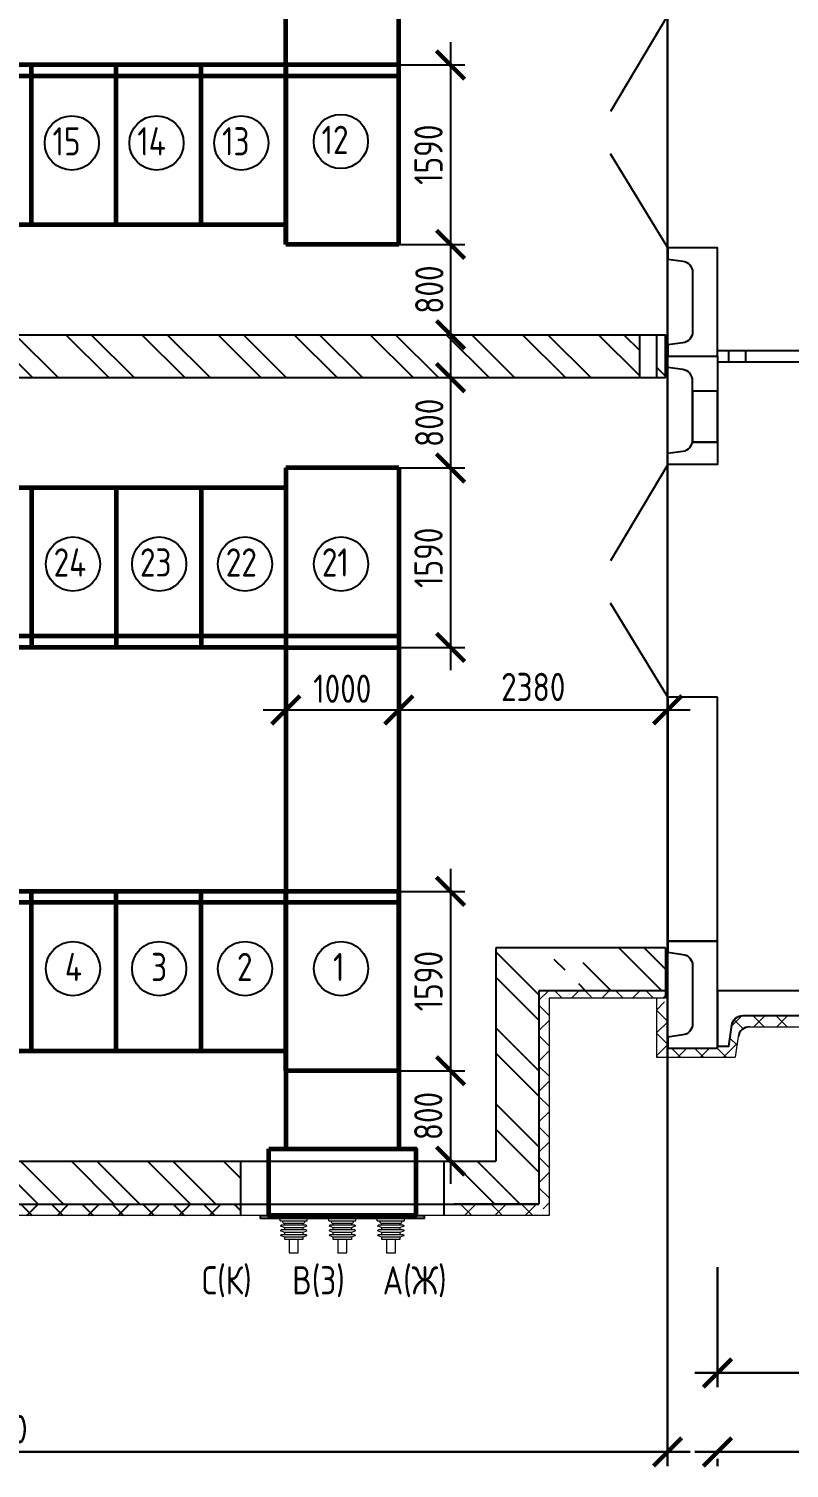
# Model space of a CAD drawing. Extents: x 16310088 to 16425637, y -218501 to -177893.
# Drawn here: x 16325357 to 16332087, y -197770 to -185021 of the extents above; entities that cross this region are included whole.
import ezdxf

# ---------------------------------------------------------------- set-up
doc = ezdxf.new("R2010")
doc.units = 0
doc.linetypes.add('ACAD_ISO03W100', pattern=[30, 12, -18])
doc.layers.get('0').update_dxf_attribs({"color": 250})
doc.layers.get('Defpoints').update_dxf_attribs({"color": 250})
doc.layers.add('Размеры', color=250, linetype='Continuous', lineweight=15)
doc.layers.add('эл_оборудование', color=7, linetype='Continuous', lineweight=18)
doc.layers.add('размерыЭС', color=250, linetype='Continuous')
doc.styles.add('GOST 2.304', font='CS_Gost2304.shx')
doc.dimstyles.new('SPDS', dxfattribs={"dimscale": 100, "dimtxt": 2.5, "dimasz": 2.5, "dimexe": 1.25, "dimexo": 0.625, "dimtad": 1, "dimdec": 0, "dimrnd": 0.001, "dimtxsty": 'GOST 2.304', "dimblk": 'ARCHTICK', "dimblk1": 'ARCHTICK', "dimblk2": 'ARCHTICK', "dimcen": 2.5, "dimdle": 2, "dimadec": 0, "dimazin": 2, "dimtfac": 0.75, "dimtdec": 4, "dimtmove": 1, "dimatfit": 3, "dimfxl": 1, "dimtolj": 1, "dimarcsym": 1})
pattern_1 = [(135, (-309694.03, 130435.56), (-336.7596, -336.7596), []), (135, (-309694.03, 130660.06), (-336.7596, -336.7596), [])]
pattern_2 = [(135, (266012.6, -721551.9), (-336.7596, -336.7596), []), (135, (266012.6, -721327.4), (-336.7596, -336.7596), [])]

# ---------------------------------------------------------------- blocks, each defined once
blk = doc.blocks.new('_ArchTick')
at = {"color": 0, "linetype": 'ByBlock', "const_width": 0.15}
blk.add_lwpolyline([(-0.5, -0.5), (0.5, 0.5)], dxfattribs=at)
blk = doc.blocks.new('*D300')
at = {"layer": 'Defpoints', "color": 0, "lineweight": -3, "ltscale": 100, "transparency": 16777216}
for p in [(16327632, -190503), (16328632, -190503), (16328632, -191054)]:
    blk.add_point(p, dxfattribs=at)
at = {"layer": 'эл_оборудование', "color": 0, "lineweight": -2, "ltscale": 100, "transparency": 16777216}
for p, q in [((16327632, -190566), (16327632, -191179)), ((16328632, -190566), (16328632, -191179)), ((16327432, -191054), (16328832, -191054))]:
    blk.add_line(p, q, dxfattribs=at)
at = {"layer": 'эл_оборудование', "color": 0, "lineweight": -2, "ltscale": 100, "transparency": 16777216, "xscale": 250, "yscale": 250, "zscale": 250, "rotation": 180}
blk.add_blockref('_ArchTick', (16327632, -191054), dxfattribs=at)
at = {"layer": 'эл_оборудование', "color": 0, "lineweight": -2, "ltscale": 100, "transparency": 16777216, "xscale": 250, "yscale": 250, "zscale": 250}
blk.add_blockref('_ArchTick', (16328632, -191054), dxfattribs=at)
at = {"layer": 'эл_оборудование', "color": 0, "ltscale": 100, "transparency": 16777216, "insert": (16328132, -190866), "char_height": 250, "attachment_point": 5, "style": 'GOST 2.304'}
blk.add_mtext('\\A1;1000', dxfattribs=at)
blk = doc.blocks.new('*D373')
at = {"layer": 'Defpoints', "color": 0, "lineweight": -3, "ltscale": 100, "transparency": 16777216}
for p in [(21177, 3200), (24177, 3200), (21177, 2200)]:
    blk.add_point(p, dxfattribs=at)
at = {"layer": 'Размеры', "color": 0, "lineweight": -2, "ltscale": 100, "transparency": 16777216}
for p, q in [((21177, 3138), (21177, 2075)), ((24177, 3138), (24177, 2075)), ((24377, 2200), (20977, 2200))]:
    blk.add_line(p, q, dxfattribs=at)
at = {"layer": 'Размеры', "color": 0, "lineweight": -2, "ltscale": 100, "transparency": 16777216, "xscale": 250, "yscale": 250, "zscale": 250, "rotation": 180}
blk.add_blockref('_ArchTick', (21177, 2200), dxfattribs=at)
at = {"layer": 'Размеры', "color": 0, "lineweight": -2, "ltscale": 100, "transparency": 16777216, "xscale": 250, "yscale": 250, "zscale": 250}
blk.add_blockref('_ArchTick', (24177, 2200), dxfattribs=at)
at = {"layer": 'Размеры', "color": 0, "ltscale": 100, "transparency": 16777216, "insert": (22677, 2393), "char_height": 250, "attachment_point": 5, "style": 'GOST 2.304'}
blk.add_mtext('\\A1;3000', dxfattribs=at)
blk = doc.blocks.new('*D288')
at = {"layer": 'Defpoints', "color": 0, "lineweight": 30, "ltscale": 100, "transparency": 16777216}
for p in [(39177, 2200), (21177, 1500), (39177, 1500)]:
    blk.add_point(p, dxfattribs=at)
at = {"layer": 'Размеры', "color": 0, "lineweight": -2, "ltscale": 100, "transparency": 16777216}
for p, q in [((39177, 2138), (39177, 1375)), ((20977, 1500), (39377, 1500)), ((21177, 1438), (21177, 1375))]:
    blk.add_line(p, q, dxfattribs=at)
at = {"layer": 'Размеры', "color": 0, "lineweight": -2, "ltscale": 100, "transparency": 16777216, "xscale": 250, "yscale": 250, "zscale": 250, "rotation": 180}
blk.add_blockref('_ArchTick', (21177, 1500), dxfattribs=at)
at = {"layer": 'Размеры', "color": 0, "lineweight": -2, "ltscale": 100, "transparency": 16777216, "xscale": 250, "yscale": 250, "zscale": 250}
blk.add_blockref('_ArchTick', (39177, 1500), dxfattribs=at)
at = {"layer": 'Размеры', "color": 0, "ltscale": 100, "transparency": 16777216, "insert": (31477, 1688), "char_height": 250, "attachment_point": 5, "style": 'GOST 2.304'}
blk.add_mtext('\\A1;18000', dxfattribs=at)
blk = doc.blocks.new('*D295')
at = {"layer": 'Defpoints', "color": 0, "lineweight": 30, "ltscale": 100, "transparency": 16777216}
for p in [(20736, 17236), (7217, 1500), (20736, 1500)]:
    blk.add_point(p, dxfattribs=at)
at = {"layer": 'Размеры', "color": 0, "lineweight": -2, "ltscale": 100, "transparency": 16777216}
for p, q in [((20736, 17173), (20736, 1375)), ((7017, 1500), (20936, 1500)), ((7217, 1438), (7217, 1375))]:
    blk.add_line(p, q, dxfattribs=at)
at = {"layer": 'Размеры', "color": 0, "lineweight": -2, "ltscale": 100, "transparency": 16777216, "xscale": 250, "yscale": 250, "zscale": 250, "rotation": 180}
blk.add_blockref('_ArchTick', (7217, 1500), dxfattribs=at)
at = {"layer": 'Размеры', "color": 0, "lineweight": -2, "ltscale": 100, "transparency": 16777216, "xscale": 250, "yscale": 250, "zscale": 250}
blk.add_blockref('_ArchTick', (20736, 1500), dxfattribs=at)
at = {"layer": 'Размеры', "color": 0, "ltscale": 100, "transparency": 16777216, "insert": (14739, 1702), "char_height": 250, "attachment_point": 5, "style": 'GOST 2.304'}
blk.add_mtext('\\A1;13520', dxfattribs=at)
blk = doc.blocks.new('*D307')
at = {"layer": 'Defpoints', "color": 0, "lineweight": -3, "ltscale": 100, "transparency": 16777216}
for p in [(16328569, -186931), (16328569, -187731), (16329090, -187731)]:
    blk.add_point(p, dxfattribs=at)
at = {"layer": 'эл_оборудование', "color": 0, "lineweight": -2, "ltscale": 100, "transparency": 16777216}
for p, q in [((16329090, -186731), (16329090, -187931)), ((16328631, -186931), (16329215, -186931)), ((16328631, -187731), (16329215, -187731))]:
    blk.add_line(p, q, dxfattribs=at)
at = {"layer": 'эл_оборудование', "color": 0, "lineweight": -2, "ltscale": 100, "transparency": 16777216, "xscale": 250, "yscale": 250, "zscale": 250}
for p, rotation in [((16329090, -186931), 90), ((16329090, -187731), 270)]:
    blk.add_blockref('_ArchTick', p, dxfattribs=dict(at, rotation=rotation))
at = {"layer": 'эл_оборудование', "color": 0, "ltscale": 100, "transparency": 16777216, "insert": (16328902, -187331), "char_height": 250, "attachment_point": 5, "rotation": 90, "style": 'GOST 2.304'}
blk.add_mtext('\\A1;800', dxfattribs=at)
blk = doc.blocks.new('*D310')
at = {"layer": 'Defpoints', "color": 0, "lineweight": -3, "ltscale": 100, "transparency": 16777216}
for p in [(16331012, -191054), (16331012, -191385), (16328632, -191650)]:
    blk.add_point(p, dxfattribs=at)
at = {"layer": 'эл_оборудование', "color": 0, "lineweight": -2, "ltscale": 100, "transparency": 16777216}
for p, q in [((16328632, -191588), (16328632, -190929)), ((16331012, -191323), (16331012, -190929)), ((16328432, -191054), (16331212, -191054))]:
    blk.add_line(p, q, dxfattribs=at)
at = {"layer": 'эл_оборудование', "color": 0, "lineweight": -2, "ltscale": 100, "transparency": 16777216, "xscale": 250, "yscale": 250, "zscale": 250, "rotation": 180}
blk.add_blockref('_ArchTick', (16328632, -191054), dxfattribs=at)
at = {"layer": 'эл_оборудование', "color": 0, "lineweight": -2, "ltscale": 100, "transparency": 16777216, "xscale": 250, "yscale": 250, "zscale": 250}
blk.add_blockref('_ArchTick', (16331012, -191054), dxfattribs=at)
at = {"layer": 'эл_оборудование', "color": 0, "ltscale": 100, "transparency": 16777216, "insert": (16329822, -190851), "char_height": 250, "attachment_point": 5, "style": 'GOST 2.304'}
blk.add_mtext('\\A1;2380', dxfattribs=at)
blk = doc.blocks.new('*D312')
at = {"layer": 'Defpoints', "color": 0, "lineweight": -3, "ltscale": 100, "transparency": 16777216}
for p in [(16328569, -194251), (16328569, -195051), (16329090, -195051)]:
    blk.add_point(p, dxfattribs=at)
at = {"layer": 'эл_оборудование', "color": 0, "lineweight": -2, "ltscale": 100, "transparency": 16777216}
for p, q in [((16329090, -194051), (16329090, -195251)), ((16328631, -194251), (16329215, -194251)), ((16328631, -195051), (16329215, -195051))]:
    blk.add_line(p, q, dxfattribs=at)
at = {"layer": 'эл_оборудование', "color": 0, "lineweight": -2, "ltscale": 100, "transparency": 16777216, "xscale": 250, "yscale": 250, "zscale": 250}
for p, rotation in [((16329090, -194251), 90), ((16329090, -195051), 270)]:
    blk.add_blockref('_ArchTick', p, dxfattribs=dict(at, rotation=rotation))
at = {"layer": 'эл_оборудование', "color": 0, "ltscale": 100, "transparency": 16777216, "insert": (16328893, -194651), "char_height": 250, "attachment_point": 5, "rotation": 90, "style": 'GOST 2.304'}
blk.add_mtext('\\A1;800', dxfattribs=at)
blk = doc.blocks.new('*D313')
at = {"layer": 'Defpoints', "color": 0, "lineweight": -3, "ltscale": 100, "transparency": 16777216}
for p in [(16328569, -188111), (16328569, -188911), (16329090, -188911)]:
    blk.add_point(p, dxfattribs=at)
at = {"layer": 'эл_оборудование', "color": 0, "lineweight": -2, "ltscale": 100, "transparency": 16777216}
for p, q in [((16329090, -187911), (16329090, -189111)), ((16328631, -188111), (16329215, -188111)), ((16328631, -188911), (16329215, -188911))]:
    blk.add_line(p, q, dxfattribs=at)
at = {"layer": 'эл_оборудование', "color": 0, "lineweight": -2, "ltscale": 100, "transparency": 16777216, "xscale": 250, "yscale": 250, "zscale": 250}
for p, rotation in [((16329090, -188111), 90), ((16329090, -188911), 270)]:
    blk.add_blockref('_ArchTick', p, dxfattribs=dict(at, rotation=rotation))
at = {"layer": 'эл_оборудование', "color": 0, "ltscale": 100, "transparency": 16777216, "insert": (16328902, -188511), "char_height": 250, "attachment_point": 5, "rotation": 90, "style": 'GOST 2.304'}
blk.add_mtext('\\A1;800', dxfattribs=at)
blk = doc.blocks.new('*D316')
at = {"layer": 'Defpoints', "color": 0, "lineweight": -3, "ltscale": 100, "transparency": 16777216}
for p in [(16328569, -185341), (16328569, -186931), (16329090, -186931)]:
    blk.add_point(p, dxfattribs=at)
at = {"layer": 'эл_оборудование', "color": 0, "lineweight": -2, "ltscale": 100, "transparency": 16777216}
for p, q in [((16329090, -185141), (16329090, -187131)), ((16328631, -185341), (16329215, -185341)), ((16328631, -186931), (16329215, -186931))]:
    blk.add_line(p, q, dxfattribs=at)
at = {"layer": 'эл_оборудование', "color": 0, "lineweight": -2, "ltscale": 100, "transparency": 16777216, "xscale": 250, "yscale": 250, "zscale": 250}
for p, rotation in [((16329090, -185341), 90), ((16329090, -186931), 270)]:
    blk.add_blockref('_ArchTick', p, dxfattribs=dict(at, rotation=rotation))
at = {"layer": 'эл_оборудование', "color": 0, "ltscale": 100, "transparency": 16777216, "insert": (16328895, -186136), "char_height": 250, "attachment_point": 5, "rotation": 90, "style": 'GOST 2.304'}
blk.add_mtext('\\A1;1590', dxfattribs=at)
blk = doc.blocks.new('*D319')
at = {"layer": 'Defpoints', "color": 0, "lineweight": -3, "ltscale": 100, "transparency": 16777216}
for p in [(16328569, -188911), (16328569, -190501), (16329090, -190501)]:
    blk.add_point(p, dxfattribs=at)
at = {"layer": 'эл_оборудование', "color": 0, "lineweight": -2, "ltscale": 100, "transparency": 16777216}
for p, q in [((16329090, -188711), (16329090, -190701)), ((16328631, -188911), (16329215, -188911)), ((16328631, -190501), (16329215, -190501))]:
    blk.add_line(p, q, dxfattribs=at)
at = {"layer": 'эл_оборудование', "color": 0, "lineweight": -2, "ltscale": 100, "transparency": 16777216, "xscale": 250, "yscale": 250, "zscale": 250}
for p, rotation in [((16329090, -188911), 90), ((16329090, -190501), 270)]:
    blk.add_blockref('_ArchTick', p, dxfattribs=dict(at, rotation=rotation))
at = {"layer": 'эл_оборудование', "color": 0, "ltscale": 100, "transparency": 16777216, "insert": (16328895, -189706), "char_height": 250, "attachment_point": 5, "rotation": 90, "style": 'GOST 2.304'}
blk.add_mtext('\\A1;1590', dxfattribs=at)
blk = doc.blocks.new('*D320')
at = {"layer": 'Defpoints', "color": 0, "lineweight": -3, "ltscale": 100, "transparency": 16777216}
for p in [(16328569, -192661), (16328569, -194251), (16329090, -194251)]:
    blk.add_point(p, dxfattribs=at)
at = {"layer": 'эл_оборудование', "color": 0, "lineweight": -2, "ltscale": 100, "transparency": 16777216}
for p, q in [((16329090, -192461), (16329090, -194451)), ((16328631, -192661), (16329215, -192661)), ((16328631, -194251), (16329215, -194251))]:
    blk.add_line(p, q, dxfattribs=at)
at = {"layer": 'эл_оборудование', "color": 0, "lineweight": -2, "ltscale": 100, "transparency": 16777216, "xscale": 250, "yscale": 250, "zscale": 250}
for p, rotation in [((16329090, -192661), 90), ((16329090, -194251), 270)]:
    blk.add_blockref('_ArchTick', p, dxfattribs=dict(at, rotation=rotation))
at = {"layer": 'эл_оборудование', "color": 0, "ltscale": 100, "transparency": 16777216, "insert": (16328895, -193456), "char_height": 250, "attachment_point": 5, "rotation": 90, "style": 'GOST 2.304'}
blk.add_mtext('\\A1;1590', dxfattribs=at)
blk = doc.blocks.new('A$C1DB51F7C')
for p, q in [((-510, 193), (-541, 181)), ((-510, 151), (-541, 139)), ((-430, 171), (-540, 171)), ((-430, 129), (-540, 129)), ((-510, 213), (-510, 193)), ((-430, 213), (-510, 213)), ((-430, 193), (-510, 193)), ((-510, 166), (-510, 151)), ((-430, 151), (-510, 151)), ((-350, 213), (-430, 213)), ((-350, 193), (-430, 193)), ((-320, 171), (-430, 171)), ((-350, 151), (-430, 151)), ((-320, 129), (-430, 129)), ((-350, 193), (-350, 213)), ((-318, 181), (-350, 193)), ((-350, 151), (-350, 166)), ((-318, 139), (-350, 151)), ((-80, 193), (-111, 181)), ((-80, 151), (-111, 139)), ((0, 171), (-110, 171)), ((0, 129), (-110, 129)), ((-80, 213), (-80, 193)), ((0, 213), (-80, 213)), ((0, 193), (-80, 193)), ((-80, 166), (-80, 151)), ((0, 151), (-80, 151)), ((80, 213), (0, 213)), ((80, 193), (0, 193)), ((110, 171), (0, 171)), ((80, 151), (0, 151)), ((110, 129), (0, 129)), ((80, 193), (80, 213)), ((112, 181), (80, 193)), ((80, 151), (80, 166)), ((112, 139), (80, 151)), ((350, 193), (319, 181)), ((350, 151), (319, 139)), ((430, 171), (320, 171)), ((430, 129), (320, 129)), ((350, 213), (350, 193)), ((430, 213), (350, 213)), ((430, 193), (350, 193)), ((350, 166), (350, 151)), ((430, 151), (350, 151)), ((510, 213), (430, 213)), ((510, 193), (430, 193)), ((540, 171), (430, 171)), ((510, 151), (430, 151)), ((540, 129), (430, 129)), ((510, 193), (510, 213)), ((542, 181), (510, 193)), ((510, 151), (510, 166)), ((542, 139), (510, 151)), ((-550, 48), (-550, 28)), ((-550, 48), (-540, 48)), ((-510, 109), (-541, 97)), ((-430, 88), (-540, 88)), ((-540, 48), (-320, 48)), ((-525, 63), (-525, 48)), ((-520, 68), (-340, 68)), ((-510, 124), (-510, 109)), ((-430, 109), (-510, 109)), ((-510, 83), (-510, 73)), ((-350, 109), (-430, 109)), ((-320, 88), (-430, 88)), ((-350, 109), (-350, 124)), ((-318, 97), (-350, 109)), ((-350, 73), (-350, 83)), ((-335, 48), (-335, 63)), ((-320, 48), (-310, 48)), ((-310, 48), (-310, 28)), ((-120, 48), (-120, 28)), ((-120, 48), (-110, 48)), ((-80, 109), (-111, 97)), ((0, 88), (-110, 88)), ((-110, 48), (110, 48)), ((-95, 63), (-95, 48)), ((-90, 68), (90, 68)), ((-80, 124), (-80, 109)), ((0, 109), (-80, 109)), ((-80, 83), (-80, 73)), ((80, 109), (0, 109)), ((110, 88), (0, 88)), ((80, 109), (80, 124)), ((112, 97), (80, 109)), ((80, 73), (80, 83)), ((95, 48), (95, 63)), ((110, 48), (120, 48)), ((120, 48), (120, 28)), ((310, 48), (310, 28)), ((310, 48), (320, 48)), ((350, 109), (319, 97)), ((430, 88), (320, 88)), ((320, 48), (540, 48)), ((335, 63), (335, 48)), ((340, 68), (520, 68)), ((350, 124), (350, 109)), ((430, 109), (350, 109)), ((350, 83), (350, 73)), ((510, 109), (430, 109)), ((540, 88), (430, 88)), ((510, 109), (510, 124)), ((542, 97), (510, 109)), ((510, 73), (510, 83)), ((525, 48), (525, 63)), ((540, 48), (550, 48)), ((550, 48), (550, 28))]:
    blk.add_line(p, q)
for points in [[(-470, 333), (-390, 333), (-390, 213), (-470, 213)], [(-40, 333), (40, 333), (40, 213), (-40, 213)], [(390, 333), (470, 333), (470, 213), (390, 213)]]:
    blk.add_lwpolyline(points, close=True)
for centre, start, end in [((-540, 176), 110.647, 270), ((-540, 134), 110.647, 270), ((-515, 166), 0, 90), ((-515, 124), 0, 90), ((-345, 166), 90, 180), ((-345, 124), 90, 180), ((-320, 176), 270, 69.353), ((-320, 134), 270, 69.353), ((-110, 176), 110.647, 270), ((-110, 134), 110.647, 270), ((-85, 166), 0, 90), ((-85, 124), 0, 90), ((85, 166), 90, 180), ((85, 124), 90, 180), ((110, 176), 270, 69.353), ((110, 134), 270, 69.353), ((320, 176), 110.647, 270), ((320, 134), 110.647, 270), ((345, 166), 0, 90), ((345, 124), 0, 90), ((515, 166), 90, 180), ((515, 124), 90, 180), ((540, 176), 270, 69.353), ((540, 134), 270, 69.353), ((-540, 93), 110.647, 270), ((-520, 63), 90, 180), ((-515, 83), 0, 90), ((-515, 73), 270, 0), ((-345, 83), 90, 180), ((-345, 73), 180, 270), ((-340, 63), 0, 90), ((-320, 93), 270, 69.353), ((-110, 93), 110.647, 270), ((-90, 63), 90, 180), ((-85, 83), 0, 90), ((-85, 73), 270, 0), ((85, 83), 90, 180), ((85, 73), 180, 270), ((90, 63), 0, 90), ((110, 93), 270, 69.353), ((320, 93), 110.647, 270), ((340, 63), 90, 180), ((345, 83), 0, 90), ((345, 73), 270, 0), ((515, 83), 90, 180), ((515, 73), 180, 270), ((520, 63), 0, 90), ((540, 93), 270, 69.353)]:
    blk.add_arc(centre, 5, start, end)
at = {"layer": 'размерыЭС', "color": 7, "lineweight": 25, "ltscale": 100}
blk.add_lwpolyline([(725, 0), (725, 28), (-725, 28), (-725, 0)], close=True, dxfattribs=at)
blk = doc.blocks.new('A$C00E11603')
at = {"layer": 'эл_оборудование', "lineweight": 25, "ltscale": 100}
for centre in [(5856, -4441), (6606, -4441), (7356, -4441), (8237, -4428), (5866, -8171), (6629, -8171), (7389, -8171), (8239, -8171), (5866, -11754), (6629, -11754), (7389, -11754), (8239, -11754)]:
    blk.add_circle(centre, 240, dxfattribs=at)
at = {"layer": 'эл_оборудование', "lineweight": 25, "ltscale": 100, "style": 'GOST 2.304'}
for s, p in [('15', (5686, -4552)), ('14', (6436, -4552)), ('13', (7186, -4552)), ('12', (8067, -4539)), ('24', (5695, -8282)), ('23', (6459, -8282)), ('22', (7219, -8282)), ('21', (8069, -8282)), ('4', (5795, -11865)), ('3', (6558, -11865)), ('2', (7318, -11865)), ('1', (8168, -11865))]:
    blk.add_text(s, height=250, dxfattribs=at).set_placement(p)
blk = doc.blocks.new('A$C266D59E8')
at = {"lineweight": 25, "ltscale": 100}
h = blk.add_hatch(dxfattribs=at)
h.set_pattern_fill('ANSI32', color=256, scale=50, angle=90, style=0)
h.set_pattern_definition(pattern_2)
h.paths.add_polyline_path([(9606.5, 11015.6), (9606.5, 11395.6), (7466.5, 11395.6), (7466.5, 11015.6)])
h.paths.add_polyline_path([(12106.5, 11395.6), (12106.5, 11015.6), (20486.2, 11015.6), (20486.2, 11395.6)])
h.paths.add_polyline_path([(11106.5, 11015.6), (11106.5, 11395.6), (10606.5, 11395.6), (10606.5, 11015.6)])
h = blk.add_hatch(dxfattribs=at)
h.set_pattern_fill('ANSI32', color=256, scale=50, angle=90, style=0)
h.set_pattern_definition(pattern_2)
h.paths.add_polyline_path([(20636.2, 11015.6), (20636.2, 11395.6), (20716.5, 11395.6), (20716.5, 11015.6)])
h = blk.add_hatch(dxfattribs=at)
h.set_pattern_fill('ANSI37', color=256, scale=60, angle=90, style=0)
h.set_pattern_definition([(135, (-97323.86, 68377.46), (-134.70384, -134.70384), []), (225, (-97323.86, 68377.46), (134.70384, -134.70384), [])])
h.paths.add_polyline_path([(7736.3, 3595.6), (7736.3, 3695.6), (7356.3, 3695.6), (6836.5, 3695.6), (6836.5, 4075.6), (6736.5, 4075.6), (6736.5, 3595.6)])
h.paths.add_polyline_path([(6836.5, 6575.6), (6736.5, 6575.6), (6736.5, 4075.6), (6836.5, 4075.6)])
h.paths.add_polyline_path([(16959.6, 3595.6), (16959.6, 3695.6), (7736.3, 3695.6), (7736.3, 3595.6)])
h = blk.add_hatch(dxfattribs=at)
h.set_pattern_fill('ANSI32', color=256, scale=50, angle=90, style=0)
h.set_pattern_definition(pattern_1)
h.paths.add_polyline_path([(6836.5, 6575.6), (6836.5, 3695.6), (16955.7, 3695.6), (16955.7, 4075.6), (7216.5, 4075.6), (7216.5, 4825.6), (7211.5, 4825.6), (7211.5, 5275.6), (7216.5, 6575.6)])
h = blk.add_hatch(dxfattribs=at)
h.set_pattern_fill('ANSI32', color=256, scale=50, angle=90, style=0)
h.set_pattern_definition(pattern_1)
edge = h.paths.add_edge_path()
edge.add_line((19596.5, 5965.6), (19596.5, 5906.7))
edge.add_arc((19818.9, 6805.2), 925.6, 256.09497, 263.11861)
edge.add_arc((20562.6, 6484.6), 1043.2, 215, 239.50945)
edge.add_line((20033.3, 5585.6), (20716.5, 5585.6))
edge.add_line((20716.5, 5585.6), (20716.5, 5965.6))
edge.add_line((20716.5, 5965.6), (19596.5, 5965.6))
edge = h.paths.add_edge_path(flags=17)
edge.add_line((19596.5, 5906.7), (19596.5, 5585.6))
edge.add_line((19596.5, 5585.6), (20033.3, 5585.6))
edge.add_arc((20562.6, 6484.6), 1043.2, 215, 239.50945, ccw=False)
edge.add_arc((19818.9, 6805.2), 925.6, 256.09497, 263.11861, ccw=False)
edge = h.paths.add_edge_path()
edge.add_line((19216.5, 5965.6), (19216.5, 4075.6))
edge.add_line((19216.5, 4075.6), (19596.5, 4075.6))
edge.add_line((19596.5, 4075.6), (19596.5, 5906.7))
edge.add_arc((19818.9, 6805.2), 925.6, 245.09384, 256.09497, ccw=False)
edge.add_line((19429.1, 5965.6), (19216.5, 5965.6))
h.paths.add_polyline_path([(19216.5, 4075.6), (18756.5, 4075.6), (18756.5, 3695.6), (19596.5, 3695.6), (19596.5, 4075.6)])
h.paths.add_polyline_path([(19988.1, 5769.8), (19975.6, 5965.6), (19598.6, 5965.6), (19598.6, 5769.8)], flags=16)
at = {"layer": 'Размеры', "ltscale": 100}
h = blk.add_hatch(dxfattribs=at)
h.set_pattern_fill('ANSI37', color=256, scale=60, angle=90, style=0)
h.set_pattern_definition([(135, (266012.6, -721551.89), (-134.70384, -134.70384), []), (225, (266012.6, -721551.89), (134.70384, -134.70384), [])])
h.paths.add_polyline_path([(19686.3, 3595.6), (19686.3, 5520.4), (20716.5, 5520.4), (20716.5, 5585.6), (19596.5, 5585.6), (19596.5, 3695.6)])
h = blk.add_hatch(dxfattribs=at)
h.set_pattern_fill('ANSI37', color=256, scale=45, angle=90, style=0)
h.set_pattern_definition([(225, (-309694.03, -87331.84), (-101.02788, 101.02788), []), (135, (-309694.03, -87331.84), (101.02788, 101.02788), [])])
h.paths.add_polyline_path([(23276.5, 5265.6), (23276.5, 5365.6), (23862.5, 5365.6, 0.0495349), (23799, 5265.6)])
h.paths.add_polyline_path([(22126.9, 5265.5, 0.0273916), (22107.5, 5365.6), (22376.5, 5365.6), (22376.5, 5265.5)])
h.paths.add_polyline_path([(21453.6, 5265.4, 0.3522597), (21361.5, 5180.3), (21334.2, 4995.6), (20736.5, 4995.6), (20736.5, 5075.6), (21176.5, 5075.6), (21176.5, 5095.6), (21276.5, 5095.6), (21303.9, 5280.3, -0.3717627), (21402.8, 5365.6), (22107.5, 5365.6, -0.0273916), (22126.9, 5265.5)])
h.paths.add_polyline_path([(20636.5, 4995.6), (20636.5, 5485.9), (20736.5, 5485.9), (20736.5, 4995.6)])
h = blk.add_hatch(dxfattribs=at)
h.set_pattern_fill('ANSI37', color=256, scale=60, style=0)
h.set_pattern_definition([(45, (74398.76, 108259.41), (-134.70384, 134.70384), []), (135, (74398.76, 108259.41), (-134.70384, -134.70384), [])])
h.paths.add_polyline_path([(19686.3, 3595.6), (19686.3, 3695.1), (19451.9, 3695.6), (19417, 3595.6)])
h.paths.add_polyline_path([(19417, 3595.6), (19451.9, 3695.6), (18753.8, 3695.6), (18753.8, 3595.6)])
at = {"lineweight": 25, "ltscale": 100}
for p, q in [((20736.7, 14225.6), (20229.9, 13373.7)), ((20736.5, 12165.6), (20229.7, 12998.6)), ((12106.5, 11395.6), (20716.5, 11395.6)), ((20716.5, 11015.6), (20716.5, 11395.6)), ((20736.5, 11105.6), (20736.5, 11305.6)), ((21176.5, 11255.6), (26026.5, 11255.6)), ((21176.5, 11155.6), (26026.5, 11155.6)), ((12106.5, 11015.6), (20716.5, 11015.6)), ((20736.5, 10245.6), (20229.7, 9393.7)), ((20736.5, 8185.6), (20229.7, 9018.6)), ((21176.5, 8185.6), (20736.3, 8185.6)), ((20736.5, 8185.6), (20736.5, 6025.6)), ((21176.5, 8185.6), (20736.5, 8185.6)), ((21176.5, 6025.6), (21176.5, 8185.6)), ((20736.5, 6025.6), (21176.5, 6025.6)), ((20716.5, 5965.6), (19216.5, 5965.6)), ((19216.5, 5965.6), (19216.5, 4075.6)), ((20716.5, 5965.6), (20716.5, 5585.6)), ((20716.5, 5585.6), (19596.5, 5585.6)), ((19596.5, 5585.6), (19596.5, 3695.6)), ((20716.5, 5585.6), (20716.5, 5520.4)), ((7216.5, 4075.6), (19216.5, 4075.6)), ((6836.5, 3695.6), (19596.5, 3695.6)), ((19596.5, 3695.6), (18846.5, 3695.6))]:
    blk.add_line(p, q, dxfattribs=at)
for points in [[(20870, 11323.8), (20736.5, 11305.6), (20736.5, 11205.6), (21176.5, 11205.6), (21176.5, 12165.6), (20736.5, 12165.6), (20736.5, 12065.6), (20870, 12047.4, -0.375053), (20956.5, 11948.3), (20956.5, 11422.9, -0.375053)], [(20870, 11087.4), (20736.5, 11105.6), (20736.5, 11205.6), (21176.5, 11205.6), (21176.5, 10245.6), (20736.5, 10245.6), (20736.5, 10345.6), (20870, 10363.8, 0.375053), (20956.5, 10462.9), (20956.5, 10988.3, 0.375053)], [(20870, 5193.8), (20736.5, 5175.6), (20736.5, 5075.6), (21176.5, 5075.6), (21176.5, 6025.6), (20736.5, 6025.6), (20736.5, 5925.6), (20870, 5907.4, -0.375053), (20956.5, 5808.3), (20956.5, 5292.9, -0.375053)], [(24049.1, 5280.3), (24076.5, 5095.6), (24176.5, 5095.6), (24176.5, 5585.6), (21176.5, 5585.6), (21176.5, 5095.6), (21276.5, 5095.6), (21303.9, 5280.3, -0.3717627), (21402.8, 5365.6), (23950.2, 5365.6, -0.3717627)]]:
    blk.add_lwpolyline(points, format="xyb", close=True, dxfattribs=at)
for points in [[(20486.2, 11395.6), (20486.2, 11015.6)], [(20636.2, 11395.6), (20636.2, 11015.6)], [(21275.1, 11255.6), (21275.1, 11155.6)], [(21425.1, 11255.6), (21425.1, 11155.6)], [(21176.3, 10445.6), (20955, 10445.6)]]:
    blk.add_lwpolyline(points, dxfattribs=at)
blk.add_lwpolyline([(21176.3, 10445.6), (21176.3, 10895.6), (20956.5, 10895.6), (20956.5, 10445.6)], close=True, dxfattribs=at)
blk.add_arc((21460.5, 5165.6), 100, 90, 171.57303, dxfattribs=at)
at = {"layer": 'Размеры', "ltscale": 100}
for p, q in [((19686.3, 5520.4), (19686.3, 3595.6)), ((20716.5, 5520.4), (19686.3, 5520.4)), ((20636.5, 5520.4), (20636.5, 4995.6)), ((21453.6, 5265.4), (23892.5, 5265.6)), ((21361.5, 5180.3), (21334.2, 4995.6)), ((20636.5, 4995.6), (21334.2, 4995.6))]:
    blk.add_line(p, q, dxfattribs=at)
blk.add_lwpolyline([(19686.3, 3595.6), (19686.3, 3595.6), (6736.5, 3595.6)], dxfattribs=at)
for base, p1, p2, picture, middle in [((20736.5, 1500), (7216.5, 1500), (20736.5, 17235.6), '*D295', (14739.4, 1500)), ((39176.5, 1500), (21176.5, 1500), (39176.5, 2200), '*D288', (31477, 1500))]:
    dim = blk.add_linear_dim(base=base, p1=p1, p2=p2, dimstyle='SPDS', dxfattribs=at)
    dim.commit()
    dim.dimension.update_dxf_attribs({"geometry": picture, "text_midpoint": middle, "dimtype": 128})
dim = blk.add_linear_dim(base=(21176.5, 2200), p1=(24176.5, 3200), p2=(21176.5, 3200), angle=180, dimstyle='SPDS', dxfattribs=at)
dim.commit()
dim.dimension.update_dxf_attribs({"geometry": '*D373', "text_midpoint": (22676.5, 2392.7)})

msp = doc.modelspace()

# ---------------------------------------------------------------- linework, layer by layer
at = {"layer": 'эл_оборудование', "lineweight": 60, "ltscale": 100}
for p, q in [((16327631.9, -186931), (16327631.9, -180901)), ((16328631.9, -186931), (16328631.9, -180901)), ((16325381.9, -185341), (16324631.9, -185341)), ((16325381.9, -186756), (16325381.9, -185341)), ((16325381.9, -186756), (16325381.9, -185341)), ((16325381.9, -186756), (16325381.9, -185341)), ((16326131.9, -185341), (16325381.9, -185341)), ((16326381.9, -185341), (16325631.9, -185341)), ((16326131.9, -186756), (16326131.9, -185341)), ((16326131.9, -186756), (16326131.9, -185341)), ((16326131.9, -186756), (16326131.9, -185341)), ((16326881.9, -185341), (16326131.9, -185341)), ((16327631.9, -185341), (16326881.9, -185341)), ((16326881.9, -186756), (16326881.9, -185341)), ((16326881.9, -186756), (16326881.9, -185341)), ((16326881.9, -186756), (16326881.9, -185341)), ((16327631.9, -186756), (16327631.9, -185341)), ((16327631.9, -186756), (16327631.9, -185341)), ((16328631.9, -185341), (16327631.9, -185341)), ((16327631.9, -185341), (16327631.9, -186931)), ((16327631.9, -186756), (16327631.9, -185341)), ((16327631.9, -186756), (16327631.9, -185341)), ((16328631.9, -186931), (16328631.9, -185341)), ((16325381.9, -185441), (16324631.9, -185441)), ((16326131.9, -185441), (16325381.9, -185441)), ((16326881.9, -185441), (16326131.9, -185441)), ((16327631.9, -185441), (16326881.9, -185441)), ((16328631.9, -185441), (16327631.9, -185441)), ((16328631.9, -186931), (16328631.9, -185591)), ((16328631.9, -186931), (16328631.9, -185591)), ((16328631.9, -186931), (16328631.9, -185591)), ((16325381.9, -186756), (16324631.9, -186756)), ((16326131.9, -186756), (16325381.9, -186756)), ((16326881.9, -186756), (16326131.9, -186756)), ((16327631.9, -186756), (16326881.9, -186756)), ((16328631.9, -186931), (16327631.9, -186931)), ((16328631.9, -188911), (16327631.9, -188911)), ((16327631.9, -188911), (16327631.9, -194941)), ((16328631.9, -188911), (16328631.9, -194941)), ((16325381.9, -189086), (16324631.9, -189086)), ((16325381.9, -189086), (16325381.9, -190501)), ((16325381.9, -189086), (16325381.9, -190501)), ((16326131.9, -189086), (16325381.9, -189086)), ((16325381.9, -189086), (16325381.9, -190501)), ((16325381.9, -189086), (16325381.9, -190501)), ((16325381.9, -189086), (16325381.9, -190501)), ((16325381.9, -189086), (16325381.9, -190501)), ((16326131.9, -189086), (16326131.9, -190501)), ((16326131.9, -189086), (16326131.9, -190501)), ((16326881.9, -189086), (16326131.9, -189086)), ((16326131.9, -189086), (16326131.9, -190501)), ((16326131.9, -189086), (16326131.9, -190501)), ((16326131.9, -189086), (16326131.9, -190501)), ((16326131.9, -189086), (16326131.9, -190501)), ((16326881.9, -189086), (16326881.9, -190501)), ((16326881.9, -189086), (16326881.9, -190501)), ((16326881.9, -189086), (16326881.9, -190501)), ((16327631.9, -189086), (16326881.9, -189086)), ((16326881.9, -189086), (16326881.9, -190501)), ((16325381.9, -190401), (16324631.9, -190401)), ((16326131.9, -190401), (16325381.9, -190401)), ((16326881.9, -190401), (16326131.9, -190401)), ((16327631.9, -190401), (16326881.9, -190401)), ((16328631.9, -190401), (16327631.9, -190401)), ((16325381.9, -190501), (16324631.9, -190501)), ((16326131.9, -190501), (16325381.9, -190501)), ((16326881.9, -190501), (16326131.9, -190501)), ((16327631.9, -190501), (16326881.9, -190501)), ((16327631.9, -190501), (16328631.9, -190501)), ((16325381.9, -192661), (16324631.9, -192661)), ((16325381.9, -192761), (16324631.9, -192761)), ((16325381.9, -194076), (16325381.9, -192661)), ((16325381.9, -194076), (16325381.9, -192661)), ((16325381.9, -194076), (16325381.9, -192661)), ((16326131.9, -192661), (16325381.9, -192661)), ((16326131.9, -192761), (16325381.9, -192761)), ((16326131.9, -194001), (16326131.9, -192661)), ((16326131.9, -194076), (16326131.9, -192661)), ((16326131.9, -194076), (16326131.9, -192661)), ((16326881.9, -192661), (16326131.9, -192661)), ((16326881.9, -192761), (16326131.9, -192761)), ((16326881.9, -194076), (16326881.9, -192661)), ((16327631.9, -192661), (16326881.9, -192661)), ((16326881.9, -194076), (16326881.9, -192678.6)), ((16327631.9, -192761), (16326881.9, -192761)), ((16327631.9, -192761), (16326881.9, -192761)), ((16327631.9, -194156.1), (16327631.9, -192661)), ((16327631.9, -194156.1), (16327631.9, -192661)), ((16328631.9, -192661), (16327631.9, -192661)), ((16327631.9, -192661), (16327631.9, -194251)), ((16328631.9, -192761), (16327631.9, -192761)), ((16328631.9, -194251), (16328631.9, -192661)), ((16327631.9, -194251), (16327631.9, -192836)), ((16326881.9, -194076), (16326881.9, -192916.1)), ((16327631.9, -194251), (16327631.9, -192916.1)), ((16325381.9, -194076), (16324631.9, -194076)), ((16326131.9, -194076), (16325381.9, -194076)), ((16326881.9, -194076), (16326131.9, -194076)), ((16326881.9, -194076), (16326131.9, -194076)), ((16327631.9, -194076), (16326881.9, -194076)), ((16327631.9, -194076), (16326881.9, -194076)), ((16328631.9, -194251), (16327631.9, -194251))]:
    msp.add_line(p, q, dxfattribs=at)
at = {"layer": 'эл_оборудование', "linetype": 'ACAD_ISO03W100', "lineweight": 60, "ltscale": 10}
msp.add_line((16328631.9, -186681), (16328631.9, -185366), dxfattribs=at)
at = {"layer": 'эл_оборудование', "color": 1, "lineweight": 25, "ltscale": 100}
for points in [[(16327231.9, -195051), (16327231.9, -195531)], [(16329031.9, -195051), (16329031.9, -195531)]]:
    msp.add_lwpolyline(points, dxfattribs=at)
at = {"layer": 'эл_оборудование', "lineweight": 60, "ltscale": 100}
msp.add_lwpolyline([(16327481.9, -194941), (16328781.9, -194941), (16328781.9, -195531), (16327481.9, -195531)], close=True, dxfattribs=at)

# ---------------------------------------------------------------- block references
at = {"color": 1, "lineweight": 30, "ltscale": 100}
msp.add_blockref('A$C266D59E8', (16310275.5, -199126.7), dxfattribs=at)
at = {"color": 0, "lineweight": -3, "ltscale": 100}
msp.add_blockref('A$C00E11603', (16319881.9, -181591), dxfattribs=at)
at = {"layer": 'эл_оборудование', "color": 0, "lineweight": 30, "ltscale": 100, "xscale": -1, "rotation": 180}
msp.add_blockref('A$C1DB51F7C', (16328131.9, -195531), dxfattribs=at)

# ---------------------------------------------------------------- texts
at = {"layer": 'эл_оборудование', "color": 1, "lineweight": 30, "ltscale": 100, "insert": (16326889.9, -195981), "char_height": 250, "attachment_point": 1, "style": 'GOST 2.304'}
msp.add_mtext_dynamic_manual_height_columns('С(К)', width=639.398, gutter_width=2500, heights=[0], dxfattribs=at)
at = {"layer": 'эл_оборудование', "color": 3, "lineweight": 30, "ltscale": 100, "insert": (16327689.9, -195981), "char_height": 250, "attachment_point": 1, "style": 'GOST 2.304'}
msp.add_mtext_dynamic_manual_height_columns('B(З)', width=639.398, gutter_width=2500, heights=[0], dxfattribs=at)
at = {"layer": 'эл_оборудование', "color": 2, "lineweight": 30, "ltscale": 100, "insert": (16328489.9, -195981), "char_height": 250, "attachment_point": 1, "style": 'GOST 2.304'}
msp.add_mtext_dynamic_manual_height_columns('A(Ж)', width=639.398, gutter_width=2500, heights=[0], dxfattribs=at)

# ---------------------------------------------------------------- dimensions: what is measured, and where the dimension line sits
at = {"layer": 'эл_оборудование', "ltscale": 100}
for base, p1, p2, picture, middle in [((16329089.9, -186931), (16328568.7, -185341), (16328568.7, -186931), '*D316', (16329089.9, -186136)), ((16329089.9, -187731), (16328568.7, -186931), (16328568.7, -187731), '*D307', (16329089.9, -187331)), ((16329089.9, -188911), (16328568.7, -188111), (16328568.7, -188911), '*D313', (16329089.9, -188511)), ((16329089.9, -190501), (16328568.7, -188911), (16328568.7, -190501), '*D319', (16329089.9, -189706)), ((16329089.9, -194251), (16328568.7, -192661), (16328568.7, -194251), '*D320', (16329089.9, -193456)), ((16329089.9, -195051), (16328568.7, -194251), (16328568.7, -195051), '*D312', (16329080.3, -194651))]:
    dim = msp.add_linear_dim(base=base, p1=p1, p2=p2, angle=90, dimstyle='SPDS', dxfattribs=at)
    dim.commit()
    dim.dimension.update_dxf_attribs({"geometry": picture, "text_midpoint": middle, "dimtype": 160})
for base, p1, p2, picture, middle in [((16328631.9, -191053.8), (16327631.9, -190503.2), (16328631.9, -190503.2), '*D300', (16328131.9, -190866.3)), ((16331011.9, -191053.8), (16328631.9, -191650.1), (16331011.9, -191385.1), '*D310', (16329821.9, -190851.5))]:
    dim = msp.add_linear_dim(base=base, p1=p1, p2=p2, dimstyle='SPDS', dxfattribs=at)
    dim.commit()
    dim.dimension.update_dxf_attribs({"geometry": picture, "text_midpoint": middle})

doc.saveas('drawing.dxf')
